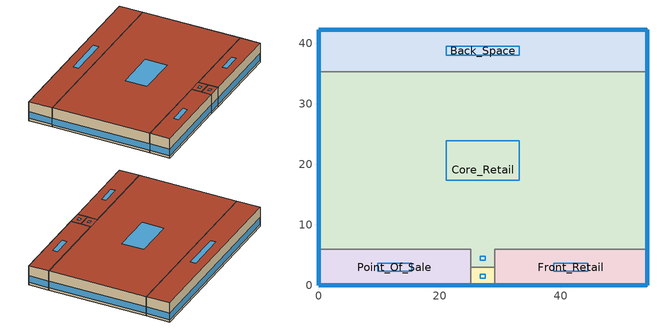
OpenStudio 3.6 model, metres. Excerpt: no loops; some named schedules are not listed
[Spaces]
Core_Retail
 floor foundation (BTAP-Grnd-Floor-Mass:U-0.757_std): 54.27,35.27 54.27,6 29.14,6 29.14,3 25.14,3 25.14,6 0,6 0,35.27 z0
 wall outside: 54.27,6 54.27,35.27 / 0,35.27 0,6 z0:6.1
 wall to Back_Space: 54.27,35.27 0,35.27 z0:6.1
 wall to Front_Entry: 25.14,3 29.14,3 z0:6.1
 wall to Point_Of_Sale: 0,6 25.14,6 25.14,3 z0:6.1
 wall to Front_Retail: 29.14,3 29.14,6 54.27,6 z0:6.1
 window (BTAP-Ext-FixedWindow:U=0.220 SHGC=0.600): 54.27,6.03 54.27,35.24 / 0,35.24 0,6.03 z0.76:2.8
 roof outside: 29.14,3 29.14,6 25.14,6 25.14,3 z6.1; 54.27,6 54.27,35.27 0,35.27 0,6 z6.1
 skylight (BTAP-Ext-Skylights:U=0.220 SHGC=0.600): 27.58,4.16 27.58,4.84 26.69,4.84 26.69,4.16 z6.1; 33.2,17.36 33.2,23.91 21.07,23.91 21.07,17.36 z6.1
Back_Space
 floor foundation (BTAP-Grnd-Floor-Mass:U-0.757_std): 54.27,42.27 54.27,35.27 0,35.27 0,42.27 z0
 wall outside: 54.27,35.27 54.27,42.27 0,42.27 0,35.27 z0:6.1
 window (BTAP-Ext-FixedWindow:U=0.220 SHGC=0.600): 54.27,35.3 54.27,42.24 / 0,42.24 0,35.3 z0.76:2.81; 54.24,42.27 0.03,42.27 z0.76:2.79
 roof outside: 54.27,35.27 54.27,42.27 0,42.27 0,35.27 z6.1
 skylight (BTAP-Ext-Skylights:U=0.220 SHGC=0.600): 33.2,37.99 33.2,39.55 21.07,39.55 21.07,37.99 z6.1
Front_Retail
 floor foundation (BTAP-Grnd-Floor-Mass:U-0.757_std): 54.27,6 54.27,0 29.14,0 29.14,6 z0
 wall outside: 29.14,0 54.27,0 54.27,6 z0:6.1
 wall to Front_Entry: 29.14,3 29.14,0 z0:6.1
 window (BTAP-Ext-FixedWindow:U=0.220 SHGC=0.600): 54.27,0.03 54.27,5.97 z0.76:2.81; 29.16,0 54.24,0 z0.76:2.8
 roof outside: 54.27,0 54.27,6 29.14,6 29.14,0 z6.1
 skylight (BTAP-Ext-Skylights:U=0.220 SHGC=0.600): 44.51,2.33 44.51,3.67 38.89,3.67 38.89,2.33 z6.1
Point_Of_Sale
 floor foundation (BTAP-Grnd-Floor-Mass:U-0.757_std): 25.14,6 25.14,0 0,0 0,6 z0
 wall outside: 0,6 0,0 25.14,0 z0:6.1
 wall to Front_Entry: 25.14,0 25.14,3 z0:6.1
 window (BTAP-Ext-FixedWindow:U=0.220 SHGC=0.600): 0.03,0 25.11,0 z0.76:2.8; 0,5.97 0,0.03 z0.76:2.81
 roof outside: 25.14,0 25.14,6 0,6 0,0 z6.1
 skylight (BTAP-Ext-Skylights:U=0.220 SHGC=0.600): 15.38,2.33 15.38,3.67 9.76,3.67 9.76,2.33 z6.1
Front_Entry
 floor foundation (BTAP-Grnd-Floor-Mass:U-0.757_std): 29.14,3 29.14,0 25.14,0 25.14,3 z0
 wall outside: 25.14,0 29.14,0 z0:6.1
 window (BTAP-Ext-FixedWindow:U=0.220 SHGC=0.600): 25.16,0 29.11,0 z0.76:2.82
 roof outside: 29.14,0 29.14,3 25.14,3 25.14,0 z6.1
 skylight (BTAP-Ext-Skylights:U=0.220 SHGC=0.600): 27.58,1.16 27.58,1.84 26.69,1.84 26.69,1.16 z6.1
[Site]
Calgary Intl AP_AB_CAN: Latitude {deg}=51.114; Longitude {deg}=-114.02; Time Zone {hr}=-7; Elevation {m}=1084.1; Terrain=City
[Building]
RetailStandalone: North Axis {deg}=0; Default Construction Set=BTAP-Mass at hdd = 5000.0; Standards Number of Stories=1; Standards Number of Above Ground Stories=1; Standards Template=NECB2011; Standards Building Type=RetailStandalone
[Site:WaterMainsTemperature]
Calculation Method=Correlation; Annual Average Outdoor Air Temperature {C}=5; Maximum Difference In Monthly Average Outdoor Air Temperatures {deltaC}=23.3
[Site:GroundTemperature:BuildingSurface]
19.527, 19.502, 19.536, 19.598, 20.002, 21.64, 22.225, 22.375, 21.449, 20.121, 19.802, 19.633
[SizingPeriod:DesignDay] Barometric Pressure {Pa}=88961; Rain Indicator=No; Snow Indicator=No; Day of Month=21; Daylight Saving Time Indicator=No; Humidity Condition Type=Wetbulb; Dry-Bulb Temperature Range Modifier Type=DefaultMultipliers
Name | Maximum Dry-Bulb Temperature {C} | Daily Dry-Bulb Temperature Range {deltaC} | Wind Speed {m/s} | Wind Direction {deg} | Month | Day Type | Wetbulb or DewPoint at Maximum Dry-Bulb {C} | Solar Model Indicator | ASHRAE Clear Sky Optical Depth for Beam Irradiance | ASHRAE Clear Sky Optical Depth for Diffuse Irradiance | Sky Clearness
Calgary Intl AP Ann Clg .4% Condns DB=>MWB | 28.5 | 12.1 | 4.5 | 160 | 7 | SummerDesignDay | 16.1 | ASHRAETau | 0.339 | 2.421
Calgary Intl AP Ann Htg 99.6% Condns DB | -28.5 | 0 | 2.9 | 200 | 1 | WinterDesignDay | -28.5 | ASHRAEClearSky |  |  | 0
[Material:NoMass] Roughness=Smooth; Thermal Absorptance=0.9; Solar Absorptance=0.7
Name | Thermal Resistance {m2-K/W} | Visible Absorptance
Typical Carpet Pad; Typical Carpet Pad 1 | 0.21648 | 0.8
Typical Insulation 1 | 5.91238 | 0.7
Typical Insulation 2 | 4.49096 | 0.7
Typical Insulation 3 | 6.17282 | 0.7
Typical Carpet Pad 2 | 1.25503 | 0.8
Typical Carpet Pad 3; Typical Carpet Pad 4 | 3.45515 | 0.8
Typical Insulation 4 | 0.454528 | 0.7
Typical Insulation 5 | 0.454545 | 0.7
[Material]
Name | Roughness | Thickness {m} | Conductivity {W/m-K} | Density {kg/m3} | Specific Heat {J/kg-K} | Thermal Absorptance | Solar Absorptance | Visible Absorptance
G05 25mm wood | MediumSmooth | 0.0254 | 0.15 | 608 | 1630 | 0.9 | 0.5 | 0.5
100mm Normalweight concrete floor 1 | MediumSmooth | 0.1016 | 2.31 | 2322 | 832
G01 13mm gypsum board 1 | Smooth | 0.0127 | 0.16 | 800 | 1090 | 0.9 | 0.7 | 0.5
4 in. Normalweight Concrete Floor 1 | MediumRough | 0.1016 | 2.31 | 2322 | 832 | 0.9 | 0.7 | 0.7
1IN Stucco 1 | Smooth | 0.0253 | 0.6918 | 1858 | 837 | 0.9 | 0.7 | 0.92
8IN CONCRETE HW RefBldg 1 | Rough | 0.2032 | 1.311 | 2240 | 836.8 | 0.9 | 0.7 | 0.7
1/2IN Gypsum 1 | Smooth | 0.0127 | 0.16 | 784.9 | 830 | 0.9 | 0.4 | 0.4
Metal Roof Surface 1; F08 Metal surface 1 | Smooth | 0.0008 | 45.28 | 7824 | 500 | 0.9 | 0.7 | 0.7
6 in. Normalweight Concrete Floor 1; 6 in. Normalweight Concrete Floor 2; 6 in. Normalweight Concrete Floor 3 | MediumRough | 0.1524 | 2.31 | 2322 | 832 | 0.9 | 0.7 | 0.7
Expanded Polystyrene | MediumSmooth | 0.0363959 | 0.029 | 29 | 1210
[Construction]
BTAP-Int-Partition; BTAP-Int-Door: G05 25mm wood
BTAP-Int-Floor: 100mm Normalweight concrete floor 1, Typical Carpet Pad
BTAP-Int-Wall: G01 13mm gypsum board 1, G01 13mm gypsum board 1
BTAP-Int-Ceiling: Typical Carpet Pad, 100mm Normalweight concrete floor 1
BTAP-Int-Window: SimpleGlazing
BTAP-Ext-Floor-Mass:U-0.162: Typical Insulation 1, 4 in. Normalweight Concrete Floor 1, Typical Carpet Pad 1
BTAP-Ext-Wall-Mass:U-0.21: 1IN Stucco 1, 8IN CONCRETE HW RefBldg 1, Typical Insulation 2, 1/2IN Gypsum 1
BTAP-Ext-Roof-Metal:U-0.162: Metal Roof Surface 1, Typical Insulation 3
BTAP-Grnd-Floor-Mass:U-0.757: 6 in. Normalweight Concrete Floor 1, Typical Carpet Pad 2
BTAP-Grnd-Wall-Mass:U-0.284: 6 in. Normalweight Concrete Floor 2, Typical Carpet Pad 3
BTAP-Grnd-Roof-Mass:U-0.284: 6 in. Normalweight Concrete Floor 3, Typical Carpet Pad 4
BTAP-Ext-FixedWindow:U=0.220 SHGC=0.600; BTAP-Ext-GlassDoors:U=0.220 SHGC=0.600; BTAP-Ext-Skylights:U=0.220 SHGC=0.600; BTAP-Ext-DaylightDomes:U=0.220 SHGC=0.600; BTAP-Ext-DaylightDiffuser:U=0.220 SHGC=0.600: SimpleGlazing:U=0.220 SHGC=0.600
BTAP-Ext-Door:U-2.2: F08 Metal surface 1, Typical Insulation 4
BTAP-Ext-OverHeadDoor:U-2.2: Typical Insulation 5
BTAP-Grnd-Floor-Mass:U-0.757_std: 6 in. Normalweight Concrete Floor 1, Expanded Polystyrene
[DefaultConstructionSet]
BTAP-Mass at hdd = 5000.0: Default Exterior Surface Constructions=BTAP-Mass at hdd = 5000.0; Default Interior Surface Constructions=Default Surface Constructions 2; Default Ground Contact Surface Constructions=BTAP-Mass at hdd = 5000.0 1; Default Exterior SubSurface Constructions=BTAP-Mass at hdd = 5000.0; Default Interior SubSurface Constructions=Default Sub Surface Constructions 2; Interior Partition Construction=BTAP-Int-Partition
[DefaultSurfaceConstructions]
Name | Floor Construction | Wall Construction | Roof Ceiling Construction
Default Surface Constructions 2 | BTAP-Int-Floor | BTAP-Int-Wall | BTAP-Int-Ceiling
BTAP-Mass at hdd = 5000.0 | BTAP-Ext-Floor-Mass:U-0.162 | BTAP-Ext-Wall-Mass:U-0.21 | BTAP-Ext-Roof-Metal:U-0.162
BTAP-Mass at hdd = 5000.0 1 | BTAP-Grnd-Floor-Mass:U-0.757 | BTAP-Grnd-Wall-Mass:U-0.284 | BTAP-Grnd-Roof-Mass:U-0.284
[DefaultSubSurfaceConstructions]
Name | Fixed Window Construction | Operable Window Construction | Door Construction | Glass Door Construction | Overhead Door Construction | Skylight Construction | Tubular Daylight Dome Construction | Tubular Daylight Diffuser Construction
Default Sub Surface Constructions 2 | BTAP-Int-Window | BTAP-Int-Window | BTAP-Int-Door
BTAP-Mass at hdd = 5000.0 | BTAP-Ext-FixedWindow:U=0.220 SHGC=0.600 | BTAP-Ext-FixedWindow:U=0.220 SHGC=0.600 | BTAP-Ext-Door:U-2.2 | BTAP-Ext-GlassDoors:U=0.220 SHGC=0.600 | BTAP-Ext-OverHeadDoor:U-2.2 | BTAP-Ext-Skylights:U=0.220 SHGC=0.600 | BTAP-Ext-DaylightDomes:U=0.220 SHGC=0.600 | BTAP-Ext-DaylightDiffuser:U=0.220 SHGC=0.600
[WindowMaterial:SimpleGlazingSystem] U-Factor {W/m2-K}=2.2; Solar Heat Gain Coefficient=0.6; Visible Transmittance=0.21
SimpleGlazing; SimpleGlazing:U=0.220 SHGC=0.600
[Space] Building Story=Building Story 1; Part of Total Floor Area=Yes; Volume {m3}=Autocalculate
Name | Space Type | Thermal Zone
Core_Retail | Space Function Retail - sales | ALL_ST=Retail - sales_FL=Building Story 1_SCH=C 2
Back_Space | Space Function Storage area | ALL_ST=Storage area_FL=Building Story 1_SCH=E
Front_Retail | Space Function Retail - sales | ALL_ST=Retail - sales_FL=Building Story 1_SCH=C 1
Point_Of_Sale | Space Function Retail - sales | ALL_ST=Retail - sales_FL=Building Story 1_SCH=C
Front_Entry | Space Function Lobby - elevator | ALL_ST=Lobby - elevator_FL=Building Story 1_SCH=C
[BuildingStory]
Building Story 1: Nominal Z Coordinate {m}=0
[SpaceType] Standards Building Type=Space Function
Name | Default Schedule Set | Design Specification Outdoor Air Object | Standards Space Type
Space Function Storage area | Space Function Storage area Schedule Set | Space Function Storage area Ventilation | Storage area
Space Function Retail - sales | Space Function Retail - sales Schedule Set | Space Function Retail - sales Ventilation | Retail - sales
Space Function Lobby - elevator | Space Function Lobby - elevator Schedule Set | Space Function Lobby - elevator Ventilation | Lobby - elevator
[People:Definition] Number of People Calculation Method=People/Area; Fraction Radiant=0.3
Name | People per Space Floor Area {person/m2}
Space Function Lobby - elevator People Definition | 0.0999967
Space Function Retail - sales People Definition | 0.0333681
Space Function Storage area People Definition | 0.0100104
[People] Work Efficiency Schedule=Work Efficiency Schedule; Clothing Insulation Schedule=Clothing Schedule; Air Velocity Schedule=Air Velocity Schedule; Multiplier=1
Name | People Definition | Space or SpaceType
Space Function Lobby - elevator People | Space Function Lobby - elevator People Definition | Space Function Lobby - elevator
Space Function Retail - sales People | Space Function Retail - sales People Definition | Space Function Retail - sales
Space Function Storage area People | Space Function Storage area People Definition | Space Function Storage area
[Lights:Definition] Design Level Calculation Method=Watts/Area; Fraction Radiant=0.5; Fraction Visible=0.2
Name | Watts per Space Floor Area {W/m2}
Space Function Lobby - elevator Lights Definition | 6.89994
Space Function Retail - sales Lights Definition | 18.0998
Space Function Storage area Lights Definition | 6.79994
[Lights] Fraction Replaceable=1
Name | Lights Definition | Space or SpaceType
Space Function Lobby - elevator Lights | Space Function Lobby - elevator Lights Definition | Space Function Lobby - elevator
Space Function Retail - sales Lights | Space Function Retail - sales Lights Definition | Space Function Retail - sales
Space Function Storage area Lights | Space Function Storage area Lights Definition | Space Function Storage area
[ElectricEquipment:Definition] Design Level Calculation Method=Watts/Area; Fraction Radiant=0.5
Name | Watts per Space Floor Area {W/m2}
Space Function Lobby - elevator Elec Equip Definition; Space Function Storage area Elec Equip Definition | 0.999992
Space Function Retail - sales Elec Equip Definition | 2.49998
[ElectricEquipment]
Name | Electric Equipment Definition | Space or SpaceType
Space Function Lobby - elevator Elec Equip | Space Function Lobby - elevator Elec Equip Definition | Space Function Lobby - elevator
Space Function Retail - sales Elec Equip | Space Function Retail - sales Elec Equip Definition | Space Function Retail - sales
Space Function Storage area Elec Equip | Space Function Storage area Elec Equip Definition | Space Function Storage area
[DesignSpecification:OutdoorAir] Outdoor Air Method=Sum
Name | Outdoor Air Flow per Floor Area {m3/s-m2}
Space Function Lobby - elevator Ventilation | 0.00508
Space Function Retail - sales Ventilation | 0.001524
Space Function Storage area Ventilation | 0.000762
[DefaultScheduleSet] People Activity Level Schedule=NECB-Activity; Infiltration Schedule=Always On
Name | Number of People Schedule | Lighting Schedule | Electric Equipment Schedule
Space Function Lobby - elevator Schedule Set; Space Function Retail - sales Schedule Set | NECB-C-Occupancy | NECB-C-Lighting | NECB-C-Electric-Equipment
Space Function Storage area Schedule Set | NECB-E-Occupancy | NECB-E-Lighting | NECB-E-Electric-Equipment
[ThermostatSetpoint:DualSetpoint]
Name | Heating Setpoint Temperature Schedule | Cooling Setpoint Temperature Schedule
Space Function Retail - sales Thermostat 7; Space Function Retail - sales Thermostat 8; Space Function Lobby - elevator Thermostat 3; Space Function Retail - sales Thermostat 9 | NECB-C-Thermostat Setpoint-Heating | NECB-C-Thermostat Setpoint-Cooling
Space Function Storage area Thermostat 3 | NECB-E-Thermostat Setpoint-Heating | NECB-E-Thermostat Setpoint-Cooling
[SpaceInfiltration:DesignFlowRate] Schedule=Always On Discrete; Design Flow Rate Calculation Method=Flow/ExteriorArea; Flow per Exterior Surface Area {m3/s-m2}=0.00025; Constant Term Coefficient=0; Temperature Term Coefficient=0; Velocity Term Coefficient=0.224; Velocity Squared Term Coefficient=0
Name | Space or SpaceType
Back_Space Infiltration | Back_Space
Core_Retail Infiltration | Core_Retail
Front_Entry Infiltration | Front_Entry
Front_Retail Infiltration | Front_Retail
Point_Of_Sale Infiltration | Point_Of_Sale
[ThermalZone] Use Ideal Air Loads=No
Name | Thermostat | Primary Daylighting Control | Fraction of Zone Controlled by Primary Daylighting Control
ALL_ST=Retail - sales_FL=Building Story 1_SCH=C | Space Function Retail - sales Thermostat 7
ALL_ST=Retail - sales_FL=Building Story 1_SCH=C 1 | Space Function Retail - sales Thermostat 8
ALL_ST=Storage area_FL=Building Story 1_SCH=E | Space Function Storage area Thermostat 3
ALL_ST=Lobby - elevator_FL=Building Story 1_SCH=C | Space Function Lobby - elevator Thermostat 3
ALL_ST=Retail - sales_FL=Building Story 1_SCH=C 2 | Space Function Retail - sales Thermostat 9 | Core_Retail daylighting control | 1
[Foundation:Kiva]
Bldg Kiva Foundation: Wall Height Above Grade {m}=0; Wall Depth Below Slab {m}=0
[SurfaceProperty:ExposedFoundationPerimeter] Exposed Perimeter Calculation Method=TotalExposedPerimeter
Name | Total Exposed Perimeter {m}
Front_Entry_Floor | 4
Point_Of_Sale_Floor; Front_Retail_Floor | 31.135
Core_Retail_Floor | 58.54
Back_Space_Floor | 68.27
[Foundation:Kiva:Settings]

[AvailabilityManager:NightCycle] Applicability Schedule=Always On Discrete; Control Type=CycleOnAny; Thermostat Tolerance {deltaC}=1; Cycling Run Time {s}=3600
Availability Manager Night Cycle 1; Availability Manager Night Cycle 2; Availability Manager Night Cycle 3; Availability Manager Night Cycle 4; Availability Manager Night Cycle 5
[HeatExchanger:AirToAir:SensibleAndLatent]
sys_3|mixed|shr>none|sc>dx|sh>c-g|ssf>cv|zh>b-hw|zc>none|srf>none| 3 ERV: Availability Schedule=Always On Discrete; Nominal Supply Air Flow Rate {m3/s}=autosize; Sensible Effectiveness at 100% Heating Air Flow=0.5; Latent Effectiveness at 100% Heating Air Flow=0.5; Sensible Effectiveness at 75% Heating Air Flow=0.5; Latent Effectiveness at 75% Heating Air Flow=0.5; Sensible Effectiveness at 100% Cooling Air Flow=0.5; Latent Effectiveness at 100% Cooling Air Flow=0.5; Sensible Effectiveness at 75% Cooling Air Flow=0.5; Latent Effectiveness at 75% Cooling Air Flow=0.5; Nominal Electric Power {W}=1800.08; Supply Air Outlet Temperature Control=Yes; Heat Exchanger Type=Rotary; Frost Control Type=ExhaustOnly; Threshold Temperature {C}=-23.3; Initial Defrost Time Fraction=0.167; Rate of Defrost Time Fraction Increase {1/K}=1.44; Economizer Lockout=Yes
[SetpointManager:OutdoorAirPretreat]
Setpoint Manager Outdoor Air Pretreat 1: Minimum Setpoint Temperature {C}=-99; Maximum Setpoint Temperature {C}=99; Minimum Setpoint Humidity Ratio {kgWater/kgDryAir}=1e-05; Maximum Setpoint Humidity Ratio {kgWater/kgDryAir}=1; Setpoint Node or NodeList=sys_3|mixed|shr>none|sc>dx|sh>c-g|ssf>cv|zh>b-hw|zc>none|srf>none| 3 ERV Primary Outlet Air Node
[EnergyManagementSystem:Sensor]
OAT: Output Variable or Output Meter Index Key=Environment; Output Variable or Output Meter=Site Outdoor Air Drybulb Temperature
[EnergyManagementSystem:Actuator] Actuated Component Type=Schedule:Year; Actuated Component Control Type=Schedule Value
Name | Actuated Component
sys3mixedshrnonescdxshcgssfcvzhbhwzcnonesrfnone3HtgSch0 | NECB-C-Thermostat Setpoint-Heating
sys3mixedshrnonescdxshcgssfcvzhbhwzcnonesrfnone3ClgSch0 | NECB-C-Thermostat Setpoint-Cooling
[EnergyManagementSystem:Program]
sys3mixedshrnonescdxshcgssfcvzhbhwzcnonesrfnone3OptimumStartProg0: IF DaylightSavings==0 && DayOfWeek>1 && Hour==5 && OAT<23.9 && OAT>1.7; SET sys3mixedshrnonescdxshcgssfcvzhbhwzcnonesrfnone3ClgSch0 = 29.4; SET sys3mixedshrnonescdxshcgssfcvzhbhwzcnonesrfnone3HtgSch0 = 15.6; ELSEIF DaylightSavings==0 && DayOfWeek==1 && Hour==7 && OAT<23.9 && OAT>1.7; SET sys3mixedshrnonescdxshcgssfcvzhbhwzcnonesrfnone3ClgSch0 = 29.4; SET sys3mixedshrnonescdxshcgssfcvzhbhwzcnonesrfnone3HtgSch0 = 15.6; ELSEIF DaylightSavings==1 && DayOfWeek>1 && Hour==4 && OAT<23.9 && OAT>1.7; SET sys3mixedshrnonescdxshcgssfcvzhbhwzcnonesrfnone3ClgSch0 = 29.4; SET sys3mixedshrnonescdxshcgssfcvzhbhwzcnonesrfnone3HtgSch0 = 15.6; ELSEIF DaylightSavings==1 && DayOfWeek==1 && Hour==6 && OAT<23.9 && OAT>1.7; SET sys3mixedshrnonescdxshcgssfcvzhbhwzcnonesrfnone3ClgSch0 = 29.4; SET sys3mixedshrnonescdxshcgssfcvzhbhwzcnonesrfnone3HtgSch0 = 15.6; ELSE; SET sys3mixedshrnonescdxshcgssfcvzhbhwzcnonesrfnone3ClgSch0 = NULL; SET sys3mixedshrnonescdxshcgssfcvzhbhwzcnonesrfnone3HtgSch0 = NULL; ENDIF
[EnergyManagementSystem:ProgramCallingManager]
sys3mixedshrnonescdxshcgssfcvzhbhwzcnonesrfnone3OptimumStartCallingManager0: BeginTimestepBeforePredictor; sys3mixedshrnonescdxshcgssfcvzhbhwzcnonesrfnone3OptimumStartProg0
[Daylighting:Control]
Core_Retail daylighting control: Space=Core_Retail; Position X-Coordinate {m}=27.135; Position Y-Coordinate {m}=13.135; Position Z-Coordinate {m}=0.8; Illuminance Setpoint {lux}=500; Lighting Control Type=Stepped; Number of Stepped Control Steps=2
[Schedule:Ruleset]
Clothing Schedule: Default Day Schedule=Clothing Schedule Default Winter Clothes
Air Velocity Schedule: Default Day Schedule=Air Velocity Schedule Default
Work Efficiency Schedule: Default Day Schedule=Work Efficiency Schedule Default
NECB-C-Occupancy: Default Day Schedule=NECB-C-Occupancy Default
NECB-Activity: Default Day Schedule=NECB-Activity Default; Summer Design Day Schedule=NECB-Activity Summer Design Day; Winter Design Day Schedule=NECB-Activity Winter Design Day
NECB-C-Lighting: Default Day Schedule=NECB-C-Lighting Default
NECB-C-Electric-Equipment: Default Day Schedule=NECB-C-Electric-Equipment Default
Always On: Default Day Schedule=Always On Default
NECB-C-Thermostat Setpoint-Heating: Default Day Schedule=NECB-C-Thermostat Setpoint-Heating Default
NECB-C-Thermostat Setpoint-Cooling: Default Day Schedule=NECB-C-Thermostat Setpoint-Cooling Default
NECB-E-Occupancy: Default Day Schedule=NECB-E-Occupancy Default
NECB-E-Lighting: Default Day Schedule=NECB-E-Lighting Default
NECB-E-Electric-Equipment: Default Day Schedule=NECB-E-Electric-Equipment Default
NECB-E-Thermostat Setpoint-Heating: Default Day Schedule=NECB-E-Thermostat Setpoint-Heating Default
NECB-E-Thermostat Setpoint-Cooling: Default Day Schedule=NECB-E-Thermostat Setpoint-Cooling Default
[Schedule:Day]
Clothing Schedule Default Winter Clothes; Always On Default: 24, 0, 1
Air Velocity Schedule Default: 24, 0, 0.2
Work Efficiency Schedule Default: 24, 0, 0
NECB-C-Occupancy Default: 8, 0, 0, 9, 0, 0.1, 10, 0, 0.2, 12, 0, 0.5, 16, 0, 0.7, 17, 0, 0.8, 18, 0, 0.7, 19, 0, 0.5, 21, 0, 0.3, 24, 0, 0
NECB-Activity Default; NECB-Activity Winter Design Day; NECB-Activity Summer Design Day: 24, 0, 130
NECB-C-Lighting Default; NECB-C-Electric-Equipment Default: 8, 0, 0.05, 9, 0, 0.5, 19, 0, 0.9, 20, 0, 0.6, 21, 0, 0.5, 24, 0, 0.05
NECB-C-Thermostat Setpoint-Heating Default: 7, 0, 18, 8, 0, 20, 21, 0, 22, 24, 0, 18
NECB-C-Thermostat Setpoint-Cooling Default: 7, 0, 35, 21, 0, 24, 24, 0, 35
NECB-E-Occupancy Default: 8, 0, 0, 9, 0, 0.2, 10, 0, 0.7, 14, 0, 0.9, 15, 0, 0.5, 16, 0, 0.9, 18, 0, 0.8, 19, 0, 0.2, 24, 0, 0
NECB-E-Thermostat Setpoint-Heating Default: 7, 0, 18, 8, 0, 20, 19, 0, 22, 24, 0, 18
NECB-E-Thermostat Setpoint-Cooling Default: 7, 0, 35, 19, 0, 24, 24, 0, 35
[Schedule:Rule] Date Specification Type=DateRange; Start Day=1
Name | Schedule Ruleset | Rule Order | Day Schedule | Start Month | End Month | End Day | Apply Monday | Apply Tuesday | Apply Wednesday | Apply Thursday | Apply Friday | Apply Saturday | Apply Sunday
Schedule Rule 1 | Clothing Schedule | 0 | Clothing Schedule Summer Clothes | 5 | 9 | 30
Schedule Rule 2 | NECB-C-Occupancy | 2 | NECB-C-Occupancy Default|Wkdy Day | 1 | 12 | 31 | Yes | Yes | Yes | Yes | Yes
Schedule Rule 3 | NECB-C-Occupancy | 1 | NECB-C-Occupancy Sat Day | 1 | 12 | 31 |  |  |  |  |  | Yes
Schedule Rule 4 | NECB-C-Occupancy | 0 | NECB-C-Occupancy Sun|Hol Day | 1 | 12 | 31 |  |  |  |  |  |  | Yes
Schedule Rule 5 | NECB-C-Lighting | 2 | NECB-C-Lighting Default|Wkdy Day | 1 | 12 | 31 | Yes | Yes | Yes | Yes | Yes
Schedule Rule 6 | NECB-C-Lighting | 1 | NECB-C-Lighting Sat Day | 1 | 12 | 31 |  |  |  |  |  | Yes
Schedule Rule 7 | NECB-C-Lighting | 0 | NECB-C-Lighting Sun|Hol Day | 1 | 12 | 31 |  |  |  |  |  |  | Yes
Schedule Rule 8 | NECB-C-Electric-Equipment | 2 | NECB-C-Electric-Equipment Default|Wkdy Day | 1 | 12 | 31 | Yes | Yes | Yes | Yes | Yes
Schedule Rule 9 | NECB-C-Electric-Equipment | 1 | NECB-C-Electric-Equipment Sat Day | 1 | 12 | 31 |  |  |  |  |  | Yes
Schedule Rule 10 | NECB-C-Electric-Equipment | 0 | NECB-C-Electric-Equipment Sun|Hol Day | 1 | 12 | 31 |  |  |  |  |  |  | Yes
Schedule Rule 11 | NECB-C-Thermostat Setpoint-Heating | 2 | NECB-C-Thermostat Setpoint-Heating Default|Wkdy Day | 1 | 12 | 31 | Yes | Yes | Yes | Yes | Yes
Schedule Rule 12 | NECB-C-Thermostat Setpoint-Heating | 1 | NECB-C-Thermostat Setpoint-Heating Sat Day | 1 | 12 | 31 |  |  |  |  |  | Yes
Schedule Rule 13 | NECB-C-Thermostat Setpoint-Heating | 0 | NECB-C-Thermostat Setpoint-Heating Sun|Hol Day | 1 | 12 | 31 |  |  |  |  |  |  | Yes
Schedule Rule 14 | NECB-C-Thermostat Setpoint-Cooling | 2 | NECB-C-Thermostat Setpoint-Cooling Default|Wkdy Day | 1 | 12 | 31 | Yes | Yes | Yes | Yes | Yes
Schedule Rule 15 | NECB-C-Thermostat Setpoint-Cooling | 1 | NECB-C-Thermostat Setpoint-Cooling Sat Day | 1 | 12 | 31 |  |  |  |  |  | Yes
Schedule Rule 16 | NECB-C-Thermostat Setpoint-Cooling | 0 | NECB-C-Thermostat Setpoint-Cooling Sun|Hol Day | 1 | 12 | 31 |  |  |  |  |  |  | Yes
Schedule Rule 17 | NECB-E-Occupancy | 2 | NECB-E-Occupancy Default|Wkdy Day | 1 | 12 | 31 | Yes | Yes | Yes | Yes | Yes
Schedule Rule 18 | NECB-E-Occupancy | 1 | NECB-E-Occupancy Sat Day | 1 | 12 | 31 |  |  |  |  |  | Yes
Schedule Rule 19 | NECB-E-Occupancy | 0 | NECB-E-Occupancy Sun|Hol Day | 1 | 12 | 31 |  |  |  |  |  |  | Yes
Schedule Rule 26 | NECB-E-Thermostat Setpoint-Heating | 2 | NECB-E-Thermostat Setpoint-Heating Default|Wkdy Day | 1 | 12 | 31 | Yes | Yes | Yes | Yes | Yes
Schedule Rule 27 | NECB-E-Thermostat Setpoint-Heating | 1 | NECB-E-Thermostat Setpoint-Heating Sat Day | 1 | 12 | 31 |  |  |  |  |  | Yes
Schedule Rule 28 | NECB-E-Thermostat Setpoint-Heating | 0 | NECB-E-Thermostat Setpoint-Heating Sun|Hol Day | 1 | 12 | 31 |  |  |  |  |  |  | Yes
Schedule Rule 29 | NECB-E-Thermostat Setpoint-Cooling | 2 | NECB-E-Thermostat Setpoint-Cooling Default|Wkdy Day | 1 | 12 | 31 | Yes | Yes | Yes | Yes | Yes
Schedule Rule 30 | NECB-E-Thermostat Setpoint-Cooling | 1 | NECB-E-Thermostat Setpoint-Cooling Sat Day | 1 | 12 | 31 |  |  |  |  |  | Yes
Schedule Rule 31 | NECB-E-Thermostat Setpoint-Cooling | 0 | NECB-E-Thermostat Setpoint-Cooling Sun|Hol Day | 1 | 12 | 31 |  |  |  |  |  |  | Yes
[Schedule:Constant]
Always On Discrete: Value=1
